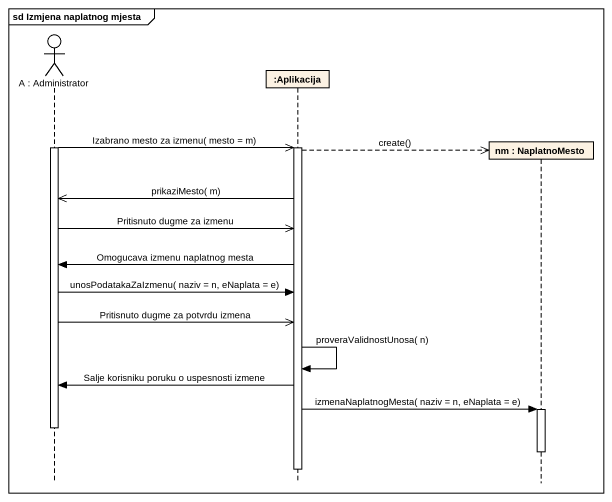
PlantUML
@startuml
mainframe sd Izmjena naplatnog mjesta
hide footbox
actor "A : Administrator" as A
participant ":Aplikacija" as Aplikacija
participant "nm : NaplatnoMesto" as nm

activate A
A ->> Aplikacija : Izabrano mesto za izmenu( mesto = m)
activate Aplikacija
Aplikacija -->> nm ** : create()
Aplikacija ->> A : prikaziMesto( m)
A ->> Aplikacija : Pritisnuto dugme za izmenu
Aplikacija -> A : Omogucava izmenu naplatnog mesta
A -> Aplikacija : unosPodatakaZaIzmenu( naziv = n, eNaplata = e)
A ->> Aplikacija : Pritisnuto dugme za potvrdu izmena
Aplikacija -> Aplikacija : proveraValidnostUnosa( n)
Aplikacija -> A : Salje korisniku poruku o uspesnosti izmene
Aplikacija -> nm : izmenaNaplatnogMesta( naziv = n, eNaplata = e)
activate nm
deactivate A
deactivate nm
deactivate Aplikacija
@enduml
